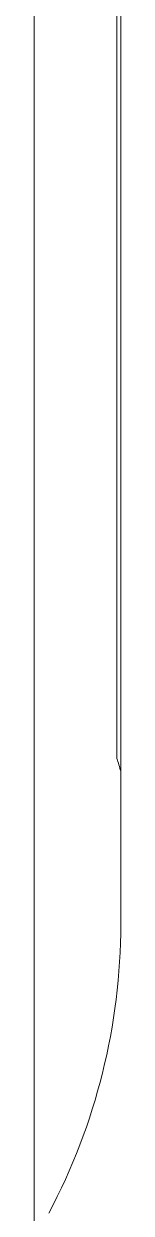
# Model space of a CAD drawing. Extents: x 14416 to 15769, y -3933 to -3562.
# Drawn here: x 14488.4 to 14489.1, y -3840.53 to -3830.89 of the extents above; entities that cross this region are included whole.
import ezdxf

# ---------------------------------------------------------------- set-up
doc = ezdxf.new("R2010")
doc.units = 0
doc.header["$LTSCALE"] = 3
doc.layers.get('0').update_dxf_attribs({"color": 2, "linetype": 'CONTINUOUS', "lineweight": 9})

msp = doc.modelspace()

# ---------------------------------------------------------------- linework, layer by layer
at = {"color": 7, "linetype": 'Continuous'}
for p, q in [((14488.3987, -3826.3234), (14488.3987, -3847.7884)), ((14489.0987, -3829.3734), (14489.0987, -3838.1909))]:
    msp.add_line(p, q, dxfattribs=at)
at = {"color": 5, "linetype": 'Continuous'}
msp.add_line((14489.0675, -3829.2986), (14489.0675, -3836.847), dxfattribs=at)
msp.add_arc((14483.1173, -3838.7025), 6.2328, 16.31464, 17.31948, dxfattribs=at)
at = {"color": 7, "linetype": 'Continuous'}
msp.add_arc((14484.0987, -3838.1909), 5, 332.05772, 0, dxfattribs=at)

doc.saveas('drawing.dxf')
